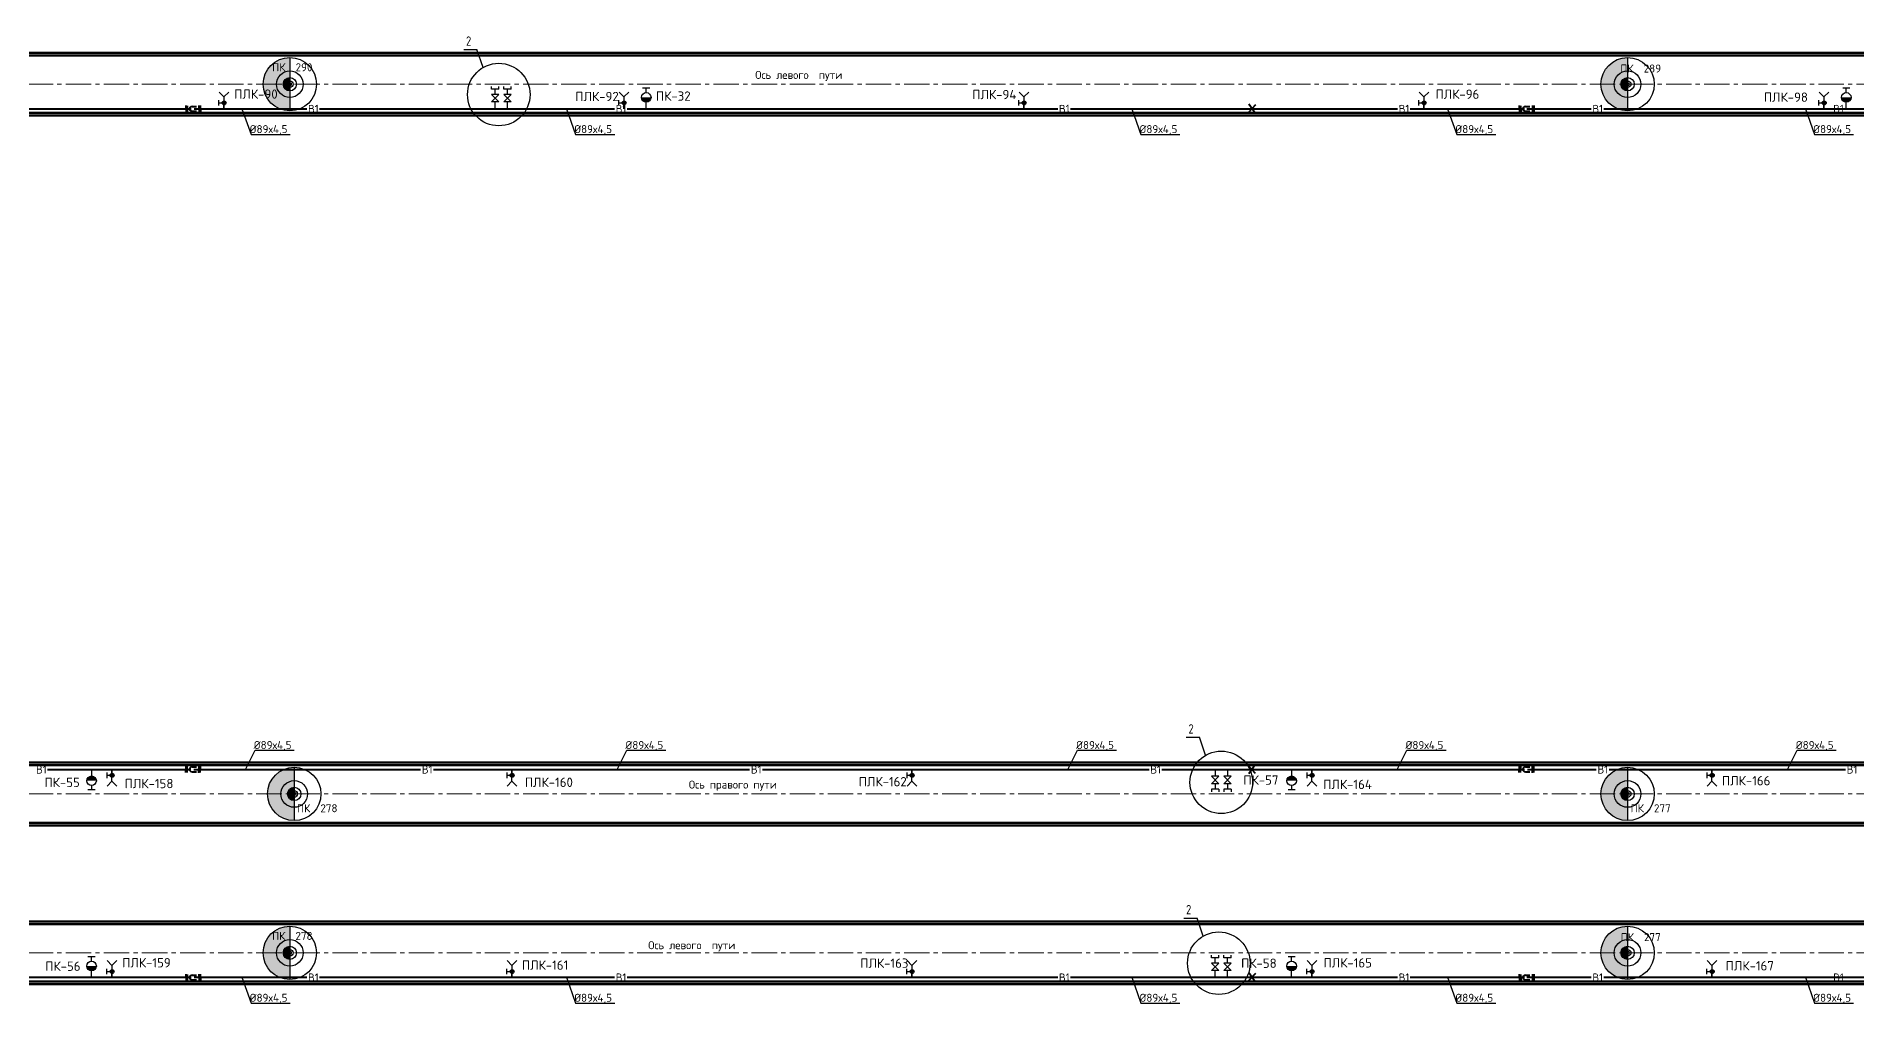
# Paper-space layout 'л2-л8' of a CAD drawing. Header units: millimetres. Extents: x 10032 to 18918, y -3051 to 627.
# Drawn here: x 10445 to 11128, y -182 to 181 of the extents above; entities that cross this region are included whole.
import ezdxf

# ---------------------------------------------------------------- set-up
doc = ezdxf.new("R2010")
doc.units = ezdxf.units.MM
doc.header["$LTSCALE"] = 0.5
doc.linetypes.add('CENTER2', pattern=[28.575, 19.05, -3.175, 3.175, -3.175])
for name, color, linetype in [('1_NADPIS', 7, 'Continuous'), ('3_Текст', 7, 'Continuous'), ('ВК_надписи', 7, 'Continuous'), ('ВК_сети', 4, 'Continuous'), ('ГТ_ПК', 2, 'Continuous'), ('ГТ_ПК @ 0.25', 2, 'Continuous'), ('ГТ_ПК @ 0.5', 2, 'Continuous'), ('ГТ_ПК @ 1', 2, 'Continuous'), ('ГТ_ПК @ 2', 2, 'Continuous'), ('ГТ_ПК @ 4', 2, 'Continuous')]:
    doc.layers.add(name, color=color, linetype=linetype)
for name, color, linetype, lineweight in [('1_PK500', 5, 'Continuous', 35), ('А_Конструкции', 4, 'Continuous', 50), ('АР_Оси', 242, 'CENTER2', 18)]:
    doc.layers.add(name, color=color, linetype=linetype, lineweight=lineweight)
doc.styles.add('RS-3-08', font='romans.shx', dxfattribs={"width": 0.8, "height": 3})
doc.styles.add('Стандарт ММП', font='isocpeur.ttf')

# ---------------------------------------------------------------- blocks, each defined once
blk = doc.blocks.new('ПК')
at = {"layer": 'ГТ_ПК'}
blk.add_hatch(color=0, dxfattribs=at).paths.add_polyline_path([(0, -2.5, 0.414214), (2.5, 0, 0.414214), (0, 2.5)])
at = {"layer": 'ГТ_ПК', "color": 0}
blk.add_line((0, -2.5), (0, 2.5), dxfattribs=at)
blk.add_circle((0, 0), 2.5, dxfattribs=at)
blk = doc.blocks.new('*U653')
at = {"layer": 'ГТ_ПК @ 0.25', "extrusion": (9.32183e-09, 7.72587e-22, 1), "xscale": 0.2500000000000061, "yscale": 0.2500000000000053, "zscale": 0.2500000000000053, "rotation": 180}
blk.add_blockref('ПК', (10540.1, 162.66, 0), dxfattribs=at)
at = {"layer": 'ГТ_ПК @ 0.5', "extrusion": (9.32183e-09, 7.72587e-22, 1), "xscale": 0.5000000000000188, "yscale": 0.5000000000000173, "zscale": 0.5000000000000173, "rotation": 180}
blk.add_blockref('ПК', (10540.1, 162.66, 0), dxfattribs=at)
at = {"layer": 'ГТ_ПК @ 1', "extrusion": (9.32183e-09, 7.72587e-22, 1), "rotation": 179.9999999999641}
blk.add_blockref('ПК', (10540.1, 162.66, 0), dxfattribs=at)
at = {"layer": 'ГТ_ПК @ 2', "extrusion": (9.32183e-09, 7.72587e-22, 1), "xscale": 2.000000000000075, "yscale": 2.000000000000069, "zscale": 2.000000000000069, "rotation": 180}
blk.add_blockref('ПК', (10540.1, 162.66, 0), dxfattribs=at)
at = {"layer": 'ГТ_ПК @ 4', "extrusion": (9.32183e-09, 7.72587e-22, 1), "xscale": 4.000000000000097, "yscale": 4.000000000000085, "zscale": 4.000000000000085, "rotation": 180}
blk.add_blockref('ПК', (10540.1, 162.66, 0), dxfattribs=at)
blk = doc.blocks.new('*U654')
at = {"layer": 'ГТ_ПК @ 0.25', "extrusion": (9.32183e-09, 7.72587e-22, 1), "xscale": 0.2500000000000061, "yscale": 0.2500000000000053, "zscale": 0.2500000000000053, "rotation": 180}
blk.add_blockref('ПК', (11041.76, 162.66, 0), dxfattribs=at)
at = {"layer": 'ГТ_ПК @ 0.5', "extrusion": (9.32183e-09, 7.72587e-22, 1), "xscale": 0.5000000000000188, "yscale": 0.5000000000000173, "zscale": 0.5000000000000173, "rotation": 180}
blk.add_blockref('ПК', (11041.76, 162.66, 0), dxfattribs=at)
at = {"layer": 'ГТ_ПК @ 1', "extrusion": (9.32183e-09, 7.72587e-22, 1), "rotation": 179.9999999999641}
blk.add_blockref('ПК', (11041.76, 162.66, 0), dxfattribs=at)
at = {"layer": 'ГТ_ПК @ 2', "extrusion": (9.32183e-09, 7.72587e-22, 1), "xscale": 2.000000000000075, "yscale": 2.000000000000069, "zscale": 2.000000000000069, "rotation": 180}
blk.add_blockref('ПК', (11041.76, 162.66, 0), dxfattribs=at)
at = {"layer": 'ГТ_ПК @ 4', "extrusion": (9.32183e-09, 7.72587e-22, 1), "xscale": 4.000000000000097, "yscale": 4.000000000000085, "zscale": 4.000000000000085, "rotation": 180}
blk.add_blockref('ПК', (11041.76, 162.66, 0), dxfattribs=at)
blk = doc.blocks.new('*U676')
at = {"layer": 'ГТ_ПК @ 0.25', "extrusion": (9.32183e-09, 7.72587e-22, 1), "xscale": 0.2500000000000061, "yscale": 0.2500000000000053, "zscale": 0.2500000000000053, "rotation": 180}
blk.add_blockref('ПК', (10541.76, -103.61, 0), dxfattribs=at)
at = {"layer": 'ГТ_ПК @ 0.5', "extrusion": (9.32183e-09, 7.72587e-22, 1), "xscale": 0.5000000000000188, "yscale": 0.5000000000000173, "zscale": 0.5000000000000173, "rotation": 180}
blk.add_blockref('ПК', (10541.76, -103.61, 0), dxfattribs=at)
at = {"layer": 'ГТ_ПК @ 1', "extrusion": (9.32183e-09, 7.72587e-22, 1), "rotation": 179.9999999999641}
blk.add_blockref('ПК', (10541.76, -103.61, 0), dxfattribs=at)
at = {"layer": 'ГТ_ПК @ 2', "extrusion": (9.32183e-09, 7.72587e-22, 1), "xscale": 2.000000000000075, "yscale": 2.000000000000069, "zscale": 2.000000000000069, "rotation": 180}
blk.add_blockref('ПК', (10541.76, -103.61, 0), dxfattribs=at)
at = {"layer": 'ГТ_ПК @ 4', "extrusion": (9.32183e-09, 7.72587e-22, 1), "xscale": 4.000000000000097, "yscale": 4.000000000000085, "zscale": 4.000000000000085, "rotation": 180}
blk.add_blockref('ПК', (10541.76, -103.61, 0), dxfattribs=at)
blk = doc.blocks.new('*U677')
at = {"layer": 'ГТ_ПК @ 0.25', "extrusion": (9.32183e-09, 7.72587e-22, 1), "xscale": 0.2500000000000061, "yscale": 0.2500000000000053, "zscale": 0.2500000000000053, "rotation": 180}
blk.add_blockref('ПК', (11041.76, -103.61, 0), dxfattribs=at)
at = {"layer": 'ГТ_ПК @ 0.5', "extrusion": (9.32183e-09, 7.72587e-22, 1), "xscale": 0.5000000000000188, "yscale": 0.5000000000000173, "zscale": 0.5000000000000173, "rotation": 180}
blk.add_blockref('ПК', (11041.76, -103.61, 0), dxfattribs=at)
at = {"layer": 'ГТ_ПК @ 1', "extrusion": (9.32183e-09, 7.72587e-22, 1), "rotation": 179.9999999999641}
blk.add_blockref('ПК', (11041.76, -103.61, 0), dxfattribs=at)
at = {"layer": 'ГТ_ПК @ 2', "extrusion": (9.32183e-09, 7.72587e-22, 1), "xscale": 2.000000000000075, "yscale": 2.000000000000069, "zscale": 2.000000000000069, "rotation": 180}
blk.add_blockref('ПК', (11041.76, -103.61, 0), dxfattribs=at)
at = {"layer": 'ГТ_ПК @ 4', "extrusion": (9.32183e-09, 7.72587e-22, 1), "xscale": 4.000000000000097, "yscale": 4.000000000000085, "zscale": 4.000000000000085, "rotation": 180}
blk.add_blockref('ПК', (11041.76, -103.61, 0), dxfattribs=at)
blk = doc.blocks.new('*U679')
at = {"layer": 'ГТ_ПК @ 0.25', "extrusion": (9.32183e-09, 7.72587e-22, 1), "xscale": 0.2500000000000061, "yscale": 0.2500000000000053, "zscale": 0.2500000000000053, "rotation": 180}
blk.add_blockref('ПК', (10540.1, -163.21, 0), dxfattribs=at)
at = {"layer": 'ГТ_ПК @ 0.5', "extrusion": (9.32183e-09, 7.72587e-22, 1), "xscale": 0.5000000000000188, "yscale": 0.5000000000000173, "zscale": 0.5000000000000173, "rotation": 180}
blk.add_blockref('ПК', (10540.1, -163.21, 0), dxfattribs=at)
at = {"layer": 'ГТ_ПК @ 1', "extrusion": (9.32183e-09, 7.72587e-22, 1), "rotation": 179.9999999999641}
blk.add_blockref('ПК', (10540.1, -163.21, 0), dxfattribs=at)
at = {"layer": 'ГТ_ПК @ 2', "extrusion": (9.32183e-09, 7.72587e-22, 1), "xscale": 2.000000000000075, "yscale": 2.000000000000069, "zscale": 2.000000000000069, "rotation": 180}
blk.add_blockref('ПК', (10540.1, -163.21, 0), dxfattribs=at)
at = {"layer": 'ГТ_ПК @ 4', "extrusion": (9.32183e-09, 7.72587e-22, 1), "xscale": 4.000000000000097, "yscale": 4.000000000000085, "zscale": 4.000000000000085, "rotation": 180}
blk.add_blockref('ПК', (10540.1, -163.21, 0), dxfattribs=at)
blk = doc.blocks.new('*U680')
at = {"layer": 'ГТ_ПК @ 0.25', "extrusion": (9.32183e-09, 7.72587e-22, 1), "xscale": 0.2500000000000061, "yscale": 0.2500000000000053, "zscale": 0.2500000000000053, "rotation": 180}
blk.add_blockref('ПК', (11041.76, -163.21, 0), dxfattribs=at)
at = {"layer": 'ГТ_ПК @ 0.5', "extrusion": (9.32183e-09, 7.72587e-22, 1), "xscale": 0.5000000000000188, "yscale": 0.5000000000000173, "zscale": 0.5000000000000173, "rotation": 180}
blk.add_blockref('ПК', (11041.76, -163.21, 0), dxfattribs=at)
at = {"layer": 'ГТ_ПК @ 1', "extrusion": (9.32183e-09, 7.72587e-22, 1), "rotation": 179.9999999999641}
blk.add_blockref('ПК', (11041.76, -163.21, 0), dxfattribs=at)
at = {"layer": 'ГТ_ПК @ 2', "extrusion": (9.32183e-09, 7.72587e-22, 1), "xscale": 2.000000000000075, "yscale": 2.000000000000069, "zscale": 2.000000000000069, "rotation": 180}
blk.add_blockref('ПК', (11041.76, -163.21, 0), dxfattribs=at)
at = {"layer": 'ГТ_ПК @ 4', "extrusion": (9.32183e-09, 7.72587e-22, 1), "xscale": 4.000000000000097, "yscale": 4.000000000000085, "zscale": 4.000000000000085, "rotation": 180}
blk.add_blockref('ПК', (11041.76, -163.21, 0), dxfattribs=at)

psp = doc.layouts.new('л2-л8')

# ---------------------------------------------------------------- hatches: boundary and pattern name
at = {"layer": 'ВК_сети', "ltscale": 0.5}
h = psp.add_hatch(color=1, dxfattribs=at)
h.paths.add_polyline_path([(10671.9584, 157.707), (10675.5584, 157.707, -0.09159777), (10675.4396, 157.0638), (10672.0773, 157.0638, -0.09159777)])
h.paths.add_polyline_path([(10672.0773, 157.0638), (10675.4396, 157.0638, -0.68812614)])
h = psp.add_hatch(color=1, dxfattribs=at)
h.paths.add_polyline_path([(10671.9584, 157.707), (10675.5584, 157.707, -0.09159777), (10675.4396, 157.0638), (10672.0773, 157.0638, -0.09159777)])
h.paths.add_polyline_path([(10672.0773, 157.0638), (10675.4396, 157.0638, -0.68812614)])
h = psp.add_hatch(color=1, dxfattribs=at)
h.paths.add_polyline_path([(11121.9584, 157.707), (11125.5584, 157.707, -0.09159777), (11125.4396, 157.0638), (11122.0773, 157.0638, -0.09159777)])
h.paths.add_polyline_path([(11122.0773, 157.0638), (11125.4396, 157.0638, -0.68812614)])
h = psp.add_hatch(color=1, dxfattribs=at)
h.paths.add_polyline_path([(11121.9584, 157.707), (11125.5584, 157.707, -0.09159777), (11125.4396, 157.0638), (11122.0773, 157.0638, -0.09159777)])
h.paths.add_polyline_path([(11122.0773, 157.0638), (11125.4396, 157.0638, -0.68812614)])
h = psp.add_hatch(color=5, dxfattribs=at)
h.paths.add_polyline_path([(10516.2201, 155.648, -0.41421356), (10515.4701, 154.898), (10515.4701, 155.648)])
h.paths.add_polyline_path([(10516.2201, 155.648), (10515.4701, 155.648), (10515.4701, 156.398, -0.41421356)])
h.paths.add_polyline_path([(10515.4701, 155.648), (10515.4701, 154.898, -0.58408052), (10514.8282, 156.036)])
h.paths.add_polyline_path([(10515.4701, 156.398), (10515.4701, 155.648), (10514.8282, 156.036, -0.26256208)])
h = psp.add_hatch(color=5, dxfattribs=at)
h.paths.add_polyline_path([(10666.2201, 155.648, -0.41421356), (10665.4701, 154.898), (10665.4701, 155.648)])
h.paths.add_polyline_path([(10666.2201, 155.648), (10665.4701, 155.648), (10665.4701, 156.398, -0.41421356)])
h.paths.add_polyline_path([(10665.4701, 155.648), (10665.4701, 154.898, -0.58408052), (10664.8282, 156.036)])
h.paths.add_polyline_path([(10665.4701, 156.398), (10665.4701, 155.648), (10664.8282, 156.036, -0.26256208)])
h = psp.add_hatch(color=5, dxfattribs=at)
h.paths.add_polyline_path([(10816.2201, 155.648, -0.41421356), (10815.4701, 154.898), (10815.4701, 155.648)])
h.paths.add_polyline_path([(10816.2201, 155.648), (10815.4701, 155.648), (10815.4701, 156.398, -0.41421356)])
h.paths.add_polyline_path([(10815.4701, 155.648), (10815.4701, 154.898, -0.58408052), (10814.8282, 156.036)])
h.paths.add_polyline_path([(10815.4701, 156.398), (10815.4701, 155.648), (10814.8282, 156.036, -0.26256208)])
h = psp.add_hatch(color=5, dxfattribs=at)
h.paths.add_polyline_path([(10966.2201, 155.648, -0.41421356), (10965.4701, 154.898), (10965.4701, 155.648)])
h.paths.add_polyline_path([(10966.2201, 155.648), (10965.4701, 155.648), (10965.4701, 156.398, -0.41421356)])
h.paths.add_polyline_path([(10965.4701, 155.648), (10965.4701, 154.898, -0.58408052), (10964.8282, 156.036)])
h.paths.add_polyline_path([(10965.4701, 156.398), (10965.4701, 155.648), (10964.8282, 156.036, -0.26256208)])
h = psp.add_hatch(color=5, dxfattribs=at)
h.paths.add_polyline_path([(11116.2201, 155.648, -0.41421356), (11115.4701, 154.898), (11115.4701, 155.648)])
h.paths.add_polyline_path([(11116.2201, 155.648), (11115.4701, 155.648), (11115.4701, 156.398, -0.41421356)])
h.paths.add_polyline_path([(11115.4701, 155.648), (11115.4701, 154.898, -0.58408052), (11114.8282, 156.036)])
h.paths.add_polyline_path([(11115.4701, 156.398), (11115.4701, 155.648), (11114.8282, 156.036, -0.26256208)])
h = psp.add_hatch(color=1, dxfattribs=at)
h.paths.add_polyline_path([(10463.9584, -98.6603), (10467.5584, -98.6603, 0.09159777), (10467.4396, -98.0172), (10464.0773, -98.0172, 0.09159777)])
h.paths.add_polyline_path([(10464.0773, -98.0172), (10467.4396, -98.0172, 0.68812614)])
h = psp.add_hatch(color=1, dxfattribs=at)
h.paths.add_polyline_path([(10463.9584, -98.6603), (10467.5584, -98.6603, 0.09159777), (10467.4396, -98.0172), (10464.0773, -98.0172, 0.09159777)])
h.paths.add_polyline_path([(10464.0773, -98.0172), (10467.4396, -98.0172, 0.68812614)])
h = psp.add_hatch(color=5, dxfattribs=at)
h.paths.add_polyline_path([(10474.2201, -96.6014, 0.41421356), (10473.4701, -95.8514), (10473.4701, -96.6014)])
h.paths.add_polyline_path([(10474.2201, -96.6014), (10473.4701, -96.6014), (10473.4701, -97.3514, 0.41421356)])
h.paths.add_polyline_path([(10473.4701, -96.6014), (10473.4701, -95.8514, 0.58408052), (10472.8282, -96.9894)])
h.paths.add_polyline_path([(10473.4701, -97.3514), (10473.4701, -96.6014), (10472.8282, -96.9894, 0.26256208)])
h = psp.add_hatch(color=5, dxfattribs=at)
h.paths.add_polyline_path([(10624.2201, -96.6014, 0.41421356), (10623.4701, -95.8514), (10623.4701, -96.6014)])
h.paths.add_polyline_path([(10624.2201, -96.6014), (10623.4701, -96.6014), (10623.4701, -97.3514, 0.41421356)])
h.paths.add_polyline_path([(10623.4701, -96.6014), (10623.4701, -95.8514, 0.58408052), (10622.8282, -96.9894)])
h.paths.add_polyline_path([(10623.4701, -97.3514), (10623.4701, -96.6014), (10622.8282, -96.9894, 0.26256208)])
h = psp.add_hatch(color=5, dxfattribs=at)
h.paths.add_polyline_path([(10774.2201, -96.6014, 0.41421356), (10773.4701, -95.8514), (10773.4701, -96.6014)])
h.paths.add_polyline_path([(10774.2201, -96.6014), (10773.4701, -96.6014), (10773.4701, -97.3514, 0.41421356)])
h.paths.add_polyline_path([(10773.4701, -96.6014), (10773.4701, -95.8514, 0.58408052), (10772.8282, -96.9894)])
h.paths.add_polyline_path([(10773.4701, -97.3514), (10773.4701, -96.6014), (10772.8282, -96.9894, 0.26256208)])
h = psp.add_hatch(color=1, dxfattribs=at)
h.paths.add_polyline_path([(10913.9584, -98.6603), (10917.5584, -98.6603, 0.09159777), (10917.4396, -98.0172), (10914.0773, -98.0172, 0.09159777)])
h.paths.add_polyline_path([(10914.0773, -98.0172), (10917.4396, -98.0172, 0.68812614)])
h = psp.add_hatch(color=1, dxfattribs=at)
h.paths.add_polyline_path([(10913.9584, -98.6603), (10917.5584, -98.6603, 0.09159777), (10917.4396, -98.0172), (10914.0773, -98.0172, 0.09159777)])
h.paths.add_polyline_path([(10914.0773, -98.0172), (10917.4396, -98.0172, 0.68812614)])
h = psp.add_hatch(color=5, dxfattribs=at)
h.paths.add_polyline_path([(10924.2201, -96.6014, 0.41421356), (10923.4701, -95.8514), (10923.4701, -96.6014)])
h.paths.add_polyline_path([(10924.2201, -96.6014), (10923.4701, -96.6014), (10923.4701, -97.3514, 0.41421356)])
h.paths.add_polyline_path([(10923.4701, -96.6014), (10923.4701, -95.8514, 0.58408052), (10922.8282, -96.9894)])
h.paths.add_polyline_path([(10923.4701, -97.3514), (10923.4701, -96.6014), (10922.8282, -96.9894, 0.26256208)])
h = psp.add_hatch(color=5, dxfattribs=at)
h.paths.add_polyline_path([(11074.2201, -96.6014, 0.41421356), (11073.4701, -95.8514), (11073.4701, -96.6014)])
h.paths.add_polyline_path([(11074.2201, -96.6014), (11073.4701, -96.6014), (11073.4701, -97.3514, 0.41421356)])
h.paths.add_polyline_path([(11073.4701, -96.6014), (11073.4701, -95.8514, 0.58408052), (11072.8282, -96.9894)])
h.paths.add_polyline_path([(11073.4701, -97.3514), (11073.4701, -96.6014), (11072.8282, -96.9894, 0.26256208)])
h = psp.add_hatch(color=1, dxfattribs=at)
h.paths.add_polyline_path([(10463.9584, -168.1657), (10467.5584, -168.1657, -0.09159777), (10467.4396, -168.8088), (10464.0773, -168.8088, -0.09159777)])
h.paths.add_polyline_path([(10464.0773, -168.8088), (10467.4396, -168.8088, -0.68812614)])
h = psp.add_hatch(color=1, dxfattribs=at)
h.paths.add_polyline_path([(10463.9584, -168.1657), (10467.5584, -168.1657, -0.09159777), (10467.4396, -168.8088), (10464.0773, -168.8088, -0.09159777)])
h.paths.add_polyline_path([(10464.0773, -168.8088), (10467.4396, -168.8088, -0.68812614)])
h = psp.add_hatch(color=5, dxfattribs=at)
h.paths.add_polyline_path([(10474.2201, -170.2246, -0.41421356), (10473.4701, -170.9746), (10473.4701, -170.2246)])
h.paths.add_polyline_path([(10474.2201, -170.2246), (10473.4701, -170.2246), (10473.4701, -169.4746, -0.41421356)])
h.paths.add_polyline_path([(10473.4701, -170.2246), (10473.4701, -170.9746, -0.58408052), (10472.8282, -169.8366)])
h.paths.add_polyline_path([(10473.4701, -169.4746), (10473.4701, -170.2246), (10472.8282, -169.8366, -0.26256208)])
h = psp.add_hatch(color=5, dxfattribs=at)
h.paths.add_polyline_path([(10624.2201, -170.2246, -0.41421356), (10623.4701, -170.9746), (10623.4701, -170.2246)])
h.paths.add_polyline_path([(10624.2201, -170.2246), (10623.4701, -170.2246), (10623.4701, -169.4746, -0.41421356)])
h.paths.add_polyline_path([(10623.4701, -170.2246), (10623.4701, -170.9746, -0.58408052), (10622.8282, -169.8366)])
h.paths.add_polyline_path([(10623.4701, -169.4746), (10623.4701, -170.2246), (10622.8282, -169.8366, -0.26256208)])
h = psp.add_hatch(color=5, dxfattribs=at)
h.paths.add_polyline_path([(10774.2201, -170.2246, -0.41421356), (10773.4701, -170.9746), (10773.4701, -170.2246)])
h.paths.add_polyline_path([(10774.2201, -170.2246), (10773.4701, -170.2246), (10773.4701, -169.4746, -0.41421356)])
h.paths.add_polyline_path([(10773.4701, -170.2246), (10773.4701, -170.9746, -0.58408052), (10772.8282, -169.8366)])
h.paths.add_polyline_path([(10773.4701, -169.4746), (10773.4701, -170.2246), (10772.8282, -169.8366, -0.26256208)])
h = psp.add_hatch(color=1, dxfattribs=at)
h.paths.add_polyline_path([(10913.9584, -168.1657), (10917.5584, -168.1657, -0.09159777), (10917.4396, -168.8088), (10914.0773, -168.8088, -0.09159777)])
h.paths.add_polyline_path([(10914.0773, -168.8088), (10917.4396, -168.8088, -0.68812614)])
h = psp.add_hatch(color=1, dxfattribs=at)
h.paths.add_polyline_path([(10913.9584, -168.1657), (10917.5584, -168.1657, -0.09159777), (10917.4396, -168.8088), (10914.0773, -168.8088, -0.09159777)])
h.paths.add_polyline_path([(10914.0773, -168.8088), (10917.4396, -168.8088, -0.68812614)])
h = psp.add_hatch(color=5, dxfattribs=at)
h.paths.add_polyline_path([(10924.2201, -170.2246, -0.41421356), (10923.4701, -170.9746), (10923.4701, -170.2246)])
h.paths.add_polyline_path([(10924.2201, -170.2246), (10923.4701, -170.2246), (10923.4701, -169.4746, -0.41421356)])
h.paths.add_polyline_path([(10923.4701, -170.2246), (10923.4701, -170.9746, -0.58408052), (10922.8282, -169.8366)])
h.paths.add_polyline_path([(10923.4701, -169.4746), (10923.4701, -170.2246), (10922.8282, -169.8366, -0.26256208)])
h = psp.add_hatch(color=5, dxfattribs=at)
h.paths.add_polyline_path([(11074.2201, -170.2246, -0.41421356), (11073.4701, -170.9746), (11073.4701, -170.2246)])
h.paths.add_polyline_path([(11074.2201, -170.2246), (11073.4701, -170.2246), (11073.4701, -169.4746, -0.41421356)])
h.paths.add_polyline_path([(11073.4701, -170.2246), (11073.4701, -170.9746, -0.58408052), (11072.8282, -169.8366)])
h.paths.add_polyline_path([(11073.4701, -169.4746), (11073.4701, -170.2246), (11072.8282, -169.8366, -0.26256208)])

# ---------------------------------------------------------------- linework, layer by layer
at = {"layer": 'А_Конструкции'}
for p, q in [((10041.7584, 174.4596), (11370.8341, 174.4597)), ((10041.7584, 173.4596), (11370.8341, 173.4597)), ((10041.7584, 151.8596), (11370.8341, 151.8597)), ((10041.7584, 150.8596), (11370.8341, 150.8597)), ((10041.7584, -91.813), (11370.8341, -91.813)), ((10041.7584, -92.813), (11370.8341, -92.813)), ((10041.7584, -114.413), (11370.8341, -114.413)), ((10041.7584, -115.413), (11370.8341, -115.413)), ((10041.7584, -151.413), (11370.8341, -151.413)), ((10041.7584, -152.413), (11370.8341, -152.413)), ((10041.7584, -174.013), (11370.8341, -174.013)), ((10041.7584, -175.013), (11370.8341, -175.013))]:
    psp.add_line(p, q, dxfattribs=at)
at = {"layer": 'АР_Оси', "color": 7}
for p, q in [((10041.7584, 162.6596), (11369.2776, 162.6596)), ((10041.7584, -103.613), (11369.2776, -103.613)), ((10041.7584, -163.213), (11369.2776, -163.213))]:
    psp.add_line(p, q, dxfattribs=at)
at = {"layer": 'ВК_надписи', "color": 2, "ltscale": 0.5}
for p, q in [((10605.3504, 175.7058, 0), (10610.2904, 175.7058, 0)), ((10612.5804, 168.9113, 0), (10610.2904, 175.7058, 0)), ((10876.2667, -82.3258, -5.1623), (10881.2067, -82.3258, -5.1623)), ((10883.4967, -89.1203, -5.1623), (10881.2067, -82.3258, -5.1623)), ((10875.3504, -150.1668, 0), (10880.2904, -150.1668, 0)), ((10882.5804, -156.9613, 0), (10880.2904, -150.1668, 0))]:
    psp.add_line(p, q, dxfattribs=at)
at = {"layer": 'ВК_надписи'}
for p, q in [((10522.1258, 153.4681, 0), (10525.5781, 143.837, 0)), ((10643.8269, 153.4681, 0), (10647.2791, 143.837, 0)), ((10855.8139, 153.4681, 0), (10859.2662, 143.837, 0)), ((10974.2507, 153.4681, 0), (10977.703, 143.837, 0)), ((11108.4346, 153.4681, 0), (11111.8869, 143.837, 0)), ((10525.5781, 143.837, 0), (10540.2176, 143.837, 0)), ((10647.2791, 143.837, 0), (10661.9186, 143.837, 0)), ((10859.2662, 143.837, 0), (10873.9056, 143.837, 0)), ((10977.703, 143.837, 0), (10992.3424, 143.837, 0)), ((11111.8869, 143.837, 0), (11126.5263, 143.837, 0)), ((10523.4503, -94.4214, 0), (10527.11, -87.2237, 0)), ((10527.11, -87.2237, 0), (10541.7495, -87.2237, 0)), ((10662.8344, -94.4214, 0), (10666.4941, -87.2237, 0)), ((10666.4941, -87.2237, 0), (10681.1336, -87.2237, 0)), ((10831.8328, -94.4214, 0), (10835.4925, -87.2237, 0)), ((10835.4925, -87.2237, 0), (10850.132, -87.2237, 0)), ((10955.3636, -94.4214, 0), (10959.0233, -87.2237, 0)), ((10959.0233, -87.2237, 0), (10973.6628, -87.2237, 0)), ((11101.6999, -94.4214, 0), (11105.3596, -87.2237, 0)), ((11105.3596, -87.2237, 0), (11119.9991, -87.2237, 0)), ((10522.1258, -172.4046, 0), (10525.5781, -182.0357, 0)), ((10643.8269, -172.4046, 0), (10647.2791, -182.0357, 0)), ((10855.8139, -172.4046, 0), (10859.2662, -182.0357, 0)), ((10974.2507, -172.4046, 0), (10977.703, -182.0357, 0)), ((11108.4346, -172.4046, 0), (11111.8869, -182.0357, 0)), ((10525.5781, -182.0357, 0), (10540.2176, -182.0357, 0)), ((10647.2791, -182.0357, 0), (10661.9186, -182.0357, 0)), ((10859.2662, -182.0357, 0), (10873.9056, -182.0357, 0)), ((10977.703, -182.0357, 0), (10992.3424, -182.0357, 0)), ((11111.8869, -182.0357, 0), (11126.5263, -182.0357, 0))]:
    psp.add_line(p, q, dxfattribs=at)
at = {"layer": 'ВК_сети', "color": 5, "ltscale": 0.5}
for p, q in [((10515.4084, 157.9068, 0), (10513.5842, 159.731, 0)), ((10515.4084, 157.9068, 0), (10517.2326, 159.731, 0)), ((10515.4084, 157.9068, 0), (10515.4084, 153.4681, 0)), ((10665.4084, 157.9068, 0), (10663.5842, 159.731, 0)), ((10665.4084, 157.9068, 0), (10667.2326, 159.731, 0)), ((10665.4084, 157.9068, 0), (10665.4084, 153.4681, 0)), ((10815.4084, 157.9068, 0), (10813.5842, 159.731, 0)), ((10815.4084, 157.9068, 0), (10817.2326, 159.731, 0)), ((10815.4084, 157.9068, 0), (10815.4084, 153.4681, 0)), ((10965.4084, 157.9068, 0), (10963.5842, 159.731, 0)), ((10965.4084, 157.9068, 0), (10967.2326, 159.731, 0)), ((10965.4084, 157.9068, 0), (10965.4084, 153.4681, 0)), ((11115.4084, 157.9068, 0), (11113.5842, 159.731, 0)), ((11115.4084, 157.9068, 0), (11117.2326, 159.731, 0)), ((11115.4084, 157.9068, 0), (11115.4084, 153.4681, 0)), ((10513.4405, 154.6164, 0), (10513.4405, 156.6782, 0)), ((10513.4405, 155.6473, 0), (10515.4701, 155.6473, 0)), ((10663.4405, 154.6164, 0), (10663.4405, 156.6782, 0)), ((10663.4405, 155.6473, 0), (10665.4701, 155.6473, 0)), ((10813.4405, 154.6164, 0), (10813.4405, 156.6782, 0)), ((10813.4405, 155.6473, 0), (10815.4701, 155.6473, 0)), ((10963.4405, 154.6164, 0), (10963.4405, 156.6782, 0)), ((10963.4405, 155.6473, 0), (10965.4701, 155.6473, 0)), ((11113.4405, 154.6164, 0), (11113.4405, 156.6782, 0)), ((11113.4405, 155.6473, 0), (11115.4701, 155.6473, 0)), ((10473.4084, -98.8602, 0), (10473.4084, -94.4214)), ((10623.4084, -98.8602, 0), (10623.4084, -94.4214)), ((10773.4084, -98.8602, 0), (10773.4084, -94.4214)), ((10923.4084, -98.8602, 0), (10923.4084, -94.4214)), ((11073.4084, -98.8602, 0), (11073.4084, -94.4214)), ((10471.4405, -95.5697, 0), (10471.4405, -97.6316)), ((10471.4405, -96.6006, 0), (10473.4701, -96.6006, 0)), ((10473.4084, -98.8602), (10471.5842, -100.6844)), ((10473.4084, -98.8602), (10475.2326, -100.6844)), ((10621.4405, -95.5697, 0), (10621.4405, -97.6316)), ((10621.4405, -96.6006, 0), (10623.4701, -96.6006, 0)), ((10623.4084, -98.8602), (10621.5842, -100.6844)), ((10623.4084, -98.8602), (10625.2326, -100.6844)), ((10771.4405, -95.5697, 0), (10771.4405, -97.6316)), ((10771.4405, -96.6006, 0), (10773.4701, -96.6006, 0)), ((10773.4084, -98.8602), (10771.5842, -100.6844)), ((10773.4084, -98.8602), (10775.2326, -100.6844)), ((10921.4405, -95.5697, 0), (10921.4405, -97.6316)), ((10921.4405, -96.6006, 0), (10923.4701, -96.6006, 0)), ((10923.4084, -98.8602), (10921.5842, -100.6844)), ((10923.4084, -98.8602), (10925.2326, -100.6844)), ((11071.4405, -95.5697, 0), (11071.4405, -97.6316)), ((11071.4405, -96.6006, 0), (11073.4701, -96.6006, 0)), ((11073.4084, -98.8602), (11071.5842, -100.6844)), ((11073.4084, -98.8602), (11075.2326, -100.6844)), ((10471.4405, -171.2563, 0), (10471.4405, -169.1944)), ((10471.4405, -170.2253, 0), (10473.4701, -170.2253, 0)), ((10473.4084, -167.9658), (10471.5842, -166.1416)), ((10473.4084, -167.9658), (10475.2326, -166.1416)), ((10473.4084, -167.9658, 0), (10473.4084, -172.4046)), ((10621.4405, -171.2563, 0), (10621.4405, -169.1944)), ((10621.4405, -170.2253, 0), (10623.4701, -170.2253, 0)), ((10623.4084, -167.9658), (10621.5842, -166.1416)), ((10623.4084, -167.9658), (10625.2326, -166.1416)), ((10623.4084, -167.9658, 0), (10623.4084, -172.4046)), ((10771.4405, -171.2563, 0), (10771.4405, -169.1944)), ((10771.4405, -170.2253, 0), (10773.4701, -170.2253, 0)), ((10773.4084, -167.9658), (10771.5842, -166.1416)), ((10773.4084, -167.9658), (10775.2326, -166.1416)), ((10773.4084, -167.9658, 0), (10773.4084, -172.4046)), ((10921.4405, -171.2563, 0), (10921.4405, -169.1944)), ((10921.4405, -170.2253, 0), (10923.4701, -170.2253, 0)), ((10923.4084, -167.9658), (10921.5842, -166.1416)), ((10923.4084, -167.9658), (10925.2326, -166.1416)), ((10923.4084, -167.9658, 0), (10923.4084, -172.4046)), ((11071.4405, -171.2563, 0), (11071.4405, -169.1944)), ((11071.4405, -170.2253, 0), (11073.4701, -170.2253, 0)), ((11073.4084, -167.9658), (11071.5842, -166.1416)), ((11073.4084, -167.9658), (11075.2326, -166.1416)), ((11073.4084, -167.9658, 0), (11073.4084, -172.4046))]:
    psp.add_line(p, q, dxfattribs=at)
at = {"layer": 'ВК_сети', "color": 2, "lineweight": 30, "ltscale": 0.5}
for p, q in [((10615.6991, 160.8073, 0), (10615.6991, 161.8073, 0)), ((10618.4991, 160.8073, 0), (10615.6991, 160.8073, 0)), ((10615.6991, 158.8073, 0), (10618.4991, 156.0073, 0)), ((10618.4991, 158.8073, 0), (10615.6991, 156.0073, 0)), ((10618.4991, 158.8073, 0), (10615.6991, 158.8073, 0)), ((10617.0991, 158.8073, 0), (10617.0991, 160.8073, 0)), ((10618.4991, 160.8073, 0), (10618.4991, 161.8073, 0)), ((10620.3317, 160.8073, 0), (10620.3317, 161.8073, 0)), ((10623.1317, 160.8073, 0), (10620.3317, 160.8073, 0)), ((10620.3317, 158.8073, 0), (10623.1317, 156.0073, 0)), ((10623.1317, 158.8073, 0), (10620.3317, 156.0073, 0)), ((10623.1317, 158.8073, 0), (10620.3317, 158.8073, 0)), ((10621.7317, 158.8073, 0), (10621.7317, 160.8073, 0)), ((10623.1317, 160.8073, 0), (10623.1317, 161.8073, 0)), ((10618.4991, 156.0073, 2.5811), (10615.6991, 156.0073, 2.5811)), ((10617.1259, 153.4681), (10617.1259, 156.0073, 2.5811)), ((10623.1316, 156.0073, 2.5811), (10620.3316, 156.0073, 2.5811)), ((10621.7584, 153.4681), (10621.7584, 156.0073, 2.5811)), ((10887.0991, -94.5398, -2.5811), (10887.0991, -96.9981, -2.5811)), ((10891.7317, -94.5398, -2.5811), (10891.7317, -96.9981, -2.5811)), ((10885.6991, -99.7981, -2.5811), (10888.4991, -96.9981, -2.5811)), ((10888.4991, -99.7981, -2.5811), (10885.6991, -96.9981, -2.5811)), ((10888.4991, -96.9981, -2.5811), (10885.6991, -96.9981, -2.5811)), ((10888.4991, -99.7981, -2.5811), (10885.6991, -99.7981, -2.5811)), ((10888.4991, -101.7981, -2.5811), (10885.6991, -101.7981, -2.5811)), ((10885.6991, -101.7981, -2.5811), (10885.6991, -102.7981, -2.5811)), ((10887.0991, -99.7981, -2.5811), (10887.0991, -101.7981, -2.5811)), ((10888.4991, -101.7981, -2.5811), (10888.4991, -102.7981, -2.5811)), ((10890.3317, -99.7981, -2.5811), (10893.1317, -96.9981, -2.5811)), ((10893.1317, -99.7981, -2.5811), (10890.3317, -96.9981, -2.5811)), ((10893.1317, -96.9981, -2.5811), (10890.3317, -96.9981, -2.5811)), ((10893.1317, -99.7981, -2.5811), (10890.3317, -99.7981, -2.5811)), ((10893.1317, -101.7981, -2.5811), (10890.3317, -101.7981, -2.5811)), ((10890.3317, -101.7981, -2.5811), (10890.3317, -102.7981, -2.5811)), ((10891.7317, -99.7981, -2.5811), (10891.7317, -101.7981, -2.5811)), ((10893.1317, -101.7981, -2.5811), (10893.1317, -102.7981, -2.5811)), ((10885.6991, -165.0654, 0), (10885.6991, -164.0654, 0)), ((10888.4991, -165.0654, 0), (10885.6991, -165.0654, 0)), ((10885.6991, -167.0654, 0), (10888.4991, -169.8654, 0)), ((10888.4991, -167.0654, 0), (10885.6991, -169.8654, 0)), ((10888.4991, -167.0654, 0), (10885.6991, -167.0654, 0)), ((10888.4991, -169.8654, 2.5811), (10885.6991, -169.8654, 2.5811)), ((10887.0991, -167.0654, 0), (10887.0991, -165.0654, 0)), ((10887.1259, -172.4046), (10887.1259, -169.8654, 2.5811)), ((10888.4991, -165.0654, 0), (10888.4991, -164.0654, 0)), ((10893.1316, -169.8654, 2.5811), (10890.3316, -169.8654, 2.5811)), ((10890.3317, -165.0654, 0), (10890.3317, -164.0654, 0)), ((10893.1317, -165.0654, 0), (10890.3317, -165.0654, 0)), ((10890.3317, -167.0654, 0), (10893.1317, -169.8654, 0)), ((10893.1317, -167.0654, 0), (10890.3317, -169.8654, 0)), ((10893.1317, -167.0654, 0), (10890.3317, -167.0654, 0)), ((10891.7317, -167.0654, 0), (10891.7317, -165.0654, 0)), ((10891.7584, -172.4046), (10891.7584, -169.8654, 2.5811)), ((10893.1317, -165.0654, 0), (10893.1317, -164.0654, 0))]:
    psp.add_line(p, q, dxfattribs=at)
at = {"layer": 'ВК_сети', "color": 1, "ltscale": 0.5}
for p, q in [((10675.1003, 161.1599, 0), (10672.4165, 161.1599, 0)), ((10675.1003, 161.1599, 0), (10672.4165, 161.1599, 0)), ((10673.7584, 159.507, 0), (10673.7584, 161.1599, 0)), ((10673.7584, 159.507, 0), (10673.7584, 161.1599, 0)), ((11125.1003, 161.1599, 0), (11122.4165, 161.1599, 0)), ((11125.1003, 161.1599, 0), (11122.4165, 161.1599, 0)), ((11123.7584, 159.507, 0), (11123.7584, 161.1599, 0)), ((11123.7584, 159.507, 0), (11123.7584, 161.1599, 0)), ((10673.7584, 153.4681, 0), (10673.7584, 155.907, 0)), ((10673.7584, 153.4681, 0), (10673.7584, 155.907, 0)), ((11123.7584, 153.4681, 0), (11123.7584, 155.907, 0)), ((11123.7584, 153.4681, 0), (11123.7584, 155.907, 0)), ((10465.7584, -94.4214, 0), (10465.7584, -96.8603, 0)), ((10465.7584, -94.4214, 0), (10465.7584, -96.8603, 0)), ((10915.7584, -94.4214, 0), (10915.7584, -96.8603, 0)), ((10915.7584, -94.4214, 0), (10915.7584, -96.8603, 0)), ((10467.1003, -102.1133, 0), (10464.4165, -102.1133, 0)), ((10467.1003, -102.1133, 0), (10464.4165, -102.1133, 0)), ((10465.7584, -100.4603, 0), (10465.7584, -102.1133, 0)), ((10465.7584, -100.4603, 0), (10465.7584, -102.1133, 0)), ((10917.1003, -102.1133, 0), (10914.4165, -102.1133, 0)), ((10915.7584, -100.4603, 0), (10915.7584, -102.1133, 0)), ((10467.1003, -164.7127, 0), (10464.4165, -164.7127, 0)), ((10467.1003, -164.7127, 0), (10464.4165, -164.7127, 0)), ((10465.7584, -166.3657, 0), (10465.7584, -164.7127, 0)), ((10465.7584, -166.3657, 0), (10465.7584, -164.7127, 0)), ((10465.7584, -172.4046, 0), (10465.7584, -169.9657, 0)), ((10465.7584, -172.4046, 0), (10465.7584, -169.9657, 0)), ((10917.1003, -164.7127, 0), (10914.4165, -164.7127, 0)), ((10917.1003, -164.7127, 0), (10914.4165, -164.7127, 0)), ((10915.7584, -166.3657, 0), (10915.7584, -164.7127, 0)), ((10915.7584, -166.3657, 0), (10915.7584, -164.7127, 0)), ((10915.7584, -172.4046, 0), (10915.7584, -169.9657, 0)), ((10915.7584, -172.4046, 0), (10915.7584, -169.9657, 0))]:
    psp.add_line(p, q, dxfattribs=at)
at = {"layer": 'ВК_сети', "color": 5, "lineweight": 40, "ltscale": 0.5}
for p, q in [((10501.1448, 154.6256, 0), (10501.1752, 152.143, 0)), ((10501.6412, 154.5655, 0), (10501.6716, 152.083, 0)), ((10503.4643, 154.3101, 0), (10505.1352, 154.3306, 0)), ((10503.4863, 152.5152, 0), (10505.1572, 152.5357, 0)), ((10506.0444, 154.6856, 0), (10506.0748, 152.2031, 0)), ((10506.5407, 154.6255, 0), (10506.5712, 152.143, 0)), ((10902.2865, 154.9639, 0), (10899.5304, 151.9723, 0)), ((10902.042, 151.7794, 0), (10899.7748, 155.1567, 0)), ((11001.1448, 154.6256, 0), (11001.1752, 152.143, 0)), ((11001.6412, 154.5655, 0), (11001.6716, 152.083, 0)), ((11003.4643, 154.3101, 0), (11005.1352, 154.3306, 0)), ((11003.4863, 152.5152, 0), (11005.1572, 152.5357, 0)), ((11006.0444, 154.6856, 0), (11006.0748, 152.2031, 0)), ((11006.5407, 154.6255, 0), (11006.5712, 152.143, 0)), ((10501.1448, -95.5789, 0), (10501.1752, -93.0964, 0)), ((10501.6412, -95.5188, 0), (10501.6716, -93.0363, 0)), ((10503.4643, -95.2635, 0), (10505.1352, -95.2839, 0)), ((10503.4863, -93.4686, 0), (10505.1572, -93.4891, 0)), ((10506.0444, -95.6389, 0), (10506.0748, -93.1564, 0)), ((10506.5407, -95.5789, 0), (10506.5712, -93.0964, 0)), ((10902.2865, -95.9172, 0), (10899.5304, -92.9256, 0)), ((10902.042, -92.7328, 0), (10899.7748, -96.11, 0)), ((11001.1448, -95.5789, 0), (11001.1752, -93.0964, 0)), ((11001.6412, -95.5188, 0), (11001.6716, -93.0363, 0)), ((11003.4643, -95.2635, 0), (11005.1352, -95.2839, 0)), ((11003.4863, -93.4686, 0), (11005.1572, -93.4891, 0)), ((11006.0444, -95.6389, 0), (11006.0748, -93.1564, 0)), ((11006.5407, -95.5789, 0), (11006.5712, -93.0964, 0)), ((10501.1448, -171.2471, 0), (10501.1752, -173.7296, 0)), ((10501.6412, -171.3071, 0), (10501.6716, -173.7896, 0)), ((10503.4643, -171.5625, 0), (10505.1352, -171.542, 0)), ((10503.4863, -173.3574, 0), (10505.1572, -173.3369, 0)), ((10506.0444, -171.187, 0), (10506.0748, -173.6695, 0)), ((10506.5407, -171.2471, 0), (10506.5712, -173.7296, 0)), ((10902.2865, -170.9088, 0), (10899.5304, -173.9004, 0)), ((10902.042, -174.0932, 0), (10899.7748, -170.7159, 0)), ((11001.1448, -171.2471, 0), (11001.1752, -173.7296, 0)), ((11001.6412, -171.3071, 0), (11001.6716, -173.7896, 0)), ((11003.4643, -171.5625, 0), (11005.1352, -171.542, 0)), ((11003.4863, -173.3574, 0), (11005.1572, -173.3369, 0)), ((11006.0444, -171.187, 0), (11006.0748, -173.6695, 0)), ((11006.5407, -171.2471, 0), (11006.5712, -173.7296, 0))]:
    psp.add_line(p, q, dxfattribs=at)
at = {"layer": 'ВК_сети', "color": 1, "lineweight": 30, "ltscale": 0.5, "extrusion": (-3.27269e-07, -1.1423e-06, 1)}
for p, q in [((10515.4084, 153.4681, 0), (10515.4084, 156.423, 0)), ((10665.4084, 153.4681, 0), (10665.4084, 156.423, 0)), ((10815.4084, 153.4681, 0), (10815.4084, 156.423, 0)), ((10965.4084, 153.4681, 0), (10965.4084, 156.423, 0)), ((11115.4084, 153.4681, 0), (11115.4084, 156.423, 0)), ((10473.4084, -172.4046), (10473.4084, -169.4497, 0)), ((10623.4084, -172.4046), (10623.4084, -169.4497, 0)), ((10773.4084, -172.4046), (10773.4084, -169.4497, 0)), ((10923.4084, -172.4046), (10923.4084, -169.4497, 0)), ((11073.4084, -172.4046), (11073.4084, -169.4497, 0))]:
    psp.add_line(p, q, dxfattribs=at)
at = {"layer": 'ВК_сети', "color": 1, "lineweight": 30, "ltscale": 0.5}
for p, q in [((10673.7584, 156.4295, -0.0001), (10673.2411, 156.4333, -0.0001)), ((10673.7584, 156.4295, -0.0001), (10673.2411, 156.4333, -0.0001)), ((10673.7555, 156.0275, -0.0001), (10673.7584, 156.4295, -0.0001)), ((10673.7555, 156.0275, -0.0001), (10673.7584, 156.4295, -0.0001)), ((10673.7584, 156.4295, -0.0001), (10674.2758, 156.4257, -0.0001)), ((10673.7584, 156.4295, -0.0001), (10674.2758, 156.4257, -0.0001)), ((11123.7584, 156.4295, -0.0001), (11123.2411, 156.4333, -0.0001)), ((11123.7584, 156.4295, -0.0001), (11123.2411, 156.4333, -0.0001)), ((11123.7555, 156.0275, -0.0001), (11123.7584, 156.4295, -0.0001)), ((11123.7555, 156.0275, -0.0001), (11123.7584, 156.4295, -0.0001)), ((11123.7584, 156.4295, -0.0001), (11124.2758, 156.4257, -0.0001)), ((11123.7584, 156.4295, -0.0001), (11124.2758, 156.4257, -0.0001)), ((10465.7584, -97.3829, -0.0001), (10465.2411, -97.3867, -0.0001)), ((10465.7584, -97.3829, -0.0001), (10465.2411, -97.3867, -0.0001)), ((10465.7555, -96.9809, -0.0001), (10465.7584, -97.3829, -0.0001)), ((10465.7555, -96.9809, -0.0001), (10465.7584, -97.3829, -0.0001)), ((10465.7584, -97.3829, -0.0001), (10466.2758, -97.379, -0.0001)), ((10465.7584, -97.3829, -0.0001), (10466.2758, -97.379, -0.0001)), ((10915.7584, -97.3829, -0.0001), (10915.2411, -97.3867, -0.0001)), ((10915.7584, -97.3829, -0.0001), (10915.2411, -97.3867, -0.0001)), ((10915.7555, -96.9809, -0.0001), (10915.7584, -97.3829, -0.0001)), ((10915.7555, -96.9809, -0.0001), (10915.7584, -97.3829, -0.0001)), ((10915.7584, -97.3829, -0.0001), (10916.2758, -97.379, -0.0001)), ((10915.7584, -97.3829, -0.0001), (10916.2758, -97.379, -0.0001)), ((10465.7584, -169.4431, -0.0001), (10465.2411, -169.4393, -0.0001)), ((10465.7584, -169.4431, -0.0001), (10465.2411, -169.4393, -0.0001)), ((10465.7555, -169.8451, -0.0001), (10465.7584, -169.4431, -0.0001)), ((10465.7555, -169.8451, -0.0001), (10465.7584, -169.4431, -0.0001)), ((10465.7584, -169.4431, -0.0001), (10466.2758, -169.4469, -0.0001)), ((10465.7584, -169.4431, -0.0001), (10466.2758, -169.4469, -0.0001)), ((10915.7584, -169.4431, -0.0001), (10915.2411, -169.4393, -0.0001)), ((10915.7584, -169.4431, -0.0001), (10915.2411, -169.4393, -0.0001)), ((10915.7555, -169.8451, -0.0001), (10915.7584, -169.4431, -0.0001)), ((10915.7555, -169.8451, -0.0001), (10915.7584, -169.4431, -0.0001)), ((10915.7584, -169.4431, -0.0001), (10916.2758, -169.4469, -0.0001)), ((10915.7584, -169.4431, -0.0001), (10916.2758, -169.4469, -0.0001))]:
    psp.add_line(p, q, dxfattribs=at)
at = {"layer": 'ВК_сети', "color": 1, "lineweight": 30, "ltscale": 0.5, "extrusion": (-3.27269e-07, 1.1423e-06, 1)}
for p, q in [((10473.4084, -94.4214), (10473.4084, -97.3763, 0)), ((10623.4084, -94.4214), (10623.4084, -97.3763, 0)), ((10773.4084, -94.4214), (10773.4084, -97.3763, 0)), ((10923.4084, -94.4214), (10923.4084, -97.3763, 0)), ((11073.4084, -94.4214), (11073.4084, -97.3763, 0))]:
    psp.add_line(p, q, dxfattribs=at)
at = {"layer": 'ВК_сети', "color": 2, "lineweight": 40, "ltscale": 0.5, "elevation": 0}
for points in [[(10399.615, 153.4681), (10503.0613, 153.4681)], [(10504.2658, 153.4681), (10546.4851, 153.4681)], [(10551.2853, 153.4681), (10661.8603, 153.4681)], [(10666.6605, 153.4681), (10828.0607, 153.4681)], [(10832.8609, 153.4681), (10955.4534, 153.4681)], [(10960.2536, 153.4681), (11003.0609, 153.4681)], [(11003.9471, 153.4681), (11028.0896, 153.4681)], [(11032.8898, 153.4681), (11145.4159, 153.4681)], [(10449.2865, -94.4214), (10502.9665, -94.4214)], [(10504.061, -94.4214), (10589.1488, -94.4214)], [(10593.949, -94.4214), (10712.5315, -94.4214)], [(10717.3317, -94.4214), (10862.3201, -94.4214)], [(10867.1203, -94.4214), (11003.0596, -94.4214)], [(11004.1903, -94.4214), (11030.012, -94.4214)], [(11034.8123, -94.4214), (11123.4591, -94.4214)], [(10399.615, -172.4046), (10503.0613, -172.4046)], [(10504.2658, -172.4046), (10546.4851, -172.4046)], [(10551.2853, -172.4046), (10661.8603, -172.4046)], [(10666.6605, -172.4046), (10828.0607, -172.4046)], [(10832.8609, -172.4046), (10955.4534, -172.4046)], [(10960.2536, -172.4046), (11003.0609, -172.4046)], [(11003.9471, -172.4046), (11028.0896, -172.4046)], [(11032.8898, -172.4046), (11145.4159, -172.4046)]]:
    psp.add_lwpolyline(points, dxfattribs=at)
at = {"layer": 'ВК_сети', "color": 2, "lineweight": 30}
for centre in [(10618.4695, 158.7744, 0), (10889.3858, -99.2573, -5.1623), (10888.4695, -167.0982, 0)]:
    psp.add_circle(centre, 11.7234, dxfattribs=at)
at = {"layer": 'ВК_сети', "color": 1, "ltscale": 0.5}
for centre in [(10673.7584, 157.707, 0), (10673.7584, 157.707, 0), (11123.7584, 157.707, 0), (11123.7584, 157.707, 0), (10465.7584, -98.6603, 0), (10465.7584, -98.6603, 0), (10915.7584, -98.6603, 0), (10915.7584, -98.6603, 0), (10465.7584, -168.1657, 0), (10465.7584, -168.1657, 0), (10915.7584, -168.1657, 0), (10915.7584, -168.1657, 0)]:
    psp.add_circle(centre, 1.8, dxfattribs=at)
at = {"layer": 'ВК_сети', "color": 5, "ltscale": 0.5}
for centre in [(10515.4701, 155.648, 0), (10665.4701, 155.648, 0), (10815.4701, 155.648, 0), (10965.4701, 155.648, 0), (11115.4701, 155.648, 0), (10473.4701, -96.6014, 0), (10623.4701, -96.6014, 0), (10773.4701, -96.6014, 0), (10923.4701, -96.6014, 0), (11073.4701, -96.6014, 0), (10473.4701, -170.2246, 0), (10623.4701, -170.2246, 0), (10773.4701, -170.2246, 0), (10923.4701, -170.2246, 0), (11073.4701, -170.2246, 0)]:
    psp.add_circle(centre, 0.75, dxfattribs=at)
at = {"layer": 'ВК_сети', "color": 5, "lineweight": 40, "ltscale": 0.5}
for centre, start, end in [((10503.4084, 153.4119, 0), 86.4425808, 274.9618328), ((11003.4084, 153.4119, 0), 86.4425808, 274.9618328), ((10503.4084, -94.3652, 0), 85.0381672, 273.5574192), ((11003.4084, -94.3652, 0), 85.0381672, 273.5574192), ((10503.4084, -172.4608, 0), 86.4425808, 274.9618328), ((11003.4084, -172.4608, 0), 86.4425808, 274.9618328)]:
    psp.add_arc(centre, 0.9, start, end, dxfattribs=at)

# ---------------------------------------------------------------- block references
at = {"layer": 'ГТ_ПК', "color": 6, "linetype": 'Continuous', "lineweight": 120}
for name in ['*U653', '*U654', '*U676', '*U677', '*U679', '*U680']:
    psp.add_blockref(name, (0, 0), dxfattribs=at)

# ---------------------------------------------------------------- texts
at = {"layer": '1_NADPIS', "linetype": 'Continuous', "style": 'Стандарт ММП'}
for s, p in [('ПЛК-90', (10519.216, 157.1892, 0)), ('ПЛК-92', (10647.123, 156.2974, 0)), ('ПЛК-94', (10795.9849, 157.027, 0)), ('ПЛК-96', (10969.6935, 157.1549, 0)), ('ПЛК-98', (11092.8119, 156.0408, 0)), ('ПЛК-158', (10478.1522, -101.4547, 0)), ('ПЛК-160', (10628.2084, -100.9818, 0)), ('ПЛК-162', (10753.4179, -100.7621, 0)), ('ПЛК-164', (10927.5899, -101.772, 0)), ('ПЛК-166', (11077.1223, -100.398, 0)), ('ПЛК-159', (10477.216, -168.6834, 0)), ('ПЛК-161', (10627.1084, -169.5752, 0)), ('ПЛК-163', (10753.9849, -168.8457, 0)), ('ПЛК-165', (10927.6935, -168.7177, 0)), ('ПЛК-167', (11078.5221, -169.8318, 0))]:
    psp.add_text(s, height=3.5, rotation=360, dxfattribs=at).set_placement(p)
at = {"layer": '1_NADPIS', "color": 1, "linetype": 'Continuous', "style": 'Стандарт ММП'}
for s, p in [('ПК-32', (10677.3764, 156.457, 0)), ('ПК-55', (10448.0791, -101.0215, 0)), ('ПК-57', (10897.6702, -100.145)), ('ПК-56', (10448.3704, -169.9819)), ('ПК-58', (10896.8153, -168.8583))]:
    psp.add_text(s, height=3.5, rotation=360, dxfattribs=at).set_placement(p)
at = {"layer": '1_PK500', "style": 'Стандарт ММП'}
for p in [(10546.9505, 151.9051), (10662.3257, 151.9051), (10828.5261, 151.9051), (10955.9188, 151.9051), (11028.555, 151.9051), (11118.8521, 151.9051), (10444.9516, -95.9844), (10589.6142, -95.9844), (10712.9969, -95.9844), (10862.7855, -95.9844), (11030.4775, -95.9844), (11123.9245, -95.9844), (10546.9505, -173.9675), (10662.3257, -173.9675), (10828.5261, -173.9675), (10955.9188, -173.9675), (11028.555, -173.9675), (11118.8521, -173.9675)]:
    psp.add_text('В1', height=3, rotation=0.5604263, dxfattribs=at).set_placement(p)
at = {"layer": '3_Текст', "color": 255, "style": 'Стандарт ММП'}
for s, p in [('Ось левого  пути', (10714.6355, 164.6338, -0.0004)), ('Ось правого пути', (10689.7354, -101.6009)), ('Ось левого  пути', (10674.5012, -161.861, -0.0004))]:
    psp.add_text(s, height=3, dxfattribs=at).set_placement(p)
at = {"layer": 'ВК_надписи', "color": 2, "ltscale": 0.5, "style": 'RS-3-08', "width": 0.8}
for p in [(10606.1599, 177.0951, 0), (10877.0762, -80.9366, -5.1623), (10876.1599, -148.7775, 0)]:
    psp.add_text('2', height=3.5, dxfattribs=at).set_placement(p)
at = {"layer": 'ВК_надписи', "lineweight": 30, "ltscale": 0.5, "style": 'Стандарт ММП'}
for p in [(10525.0172, 144.3082, 0), (10646.7183, 144.3082, 0), (10858.7053, 144.3082, 0), (10977.1421, 144.3082, 0), (11111.326, 144.3082, 0), (10526.5491, -86.7525, 0), (10665.9332, -86.7525, 0), (10834.9316, -86.7525, 0), (10958.4624, -86.7525, 0), (11104.7987, -86.7525, 0), (10525.0172, -181.5645, 0), (10646.7183, -181.5645, 0), (10858.7053, -181.5645, 0), (10977.1421, -181.5645, 0), (11111.326, -181.5645, 0)]:
    psp.add_text('%%C89х4,5', height=3, dxfattribs=at).set_placement(p)
at = {"layer": 'ВК_надписи', "char_height": 3, "attachment_point": 8, "style": 'Стандарт ММП'}
for s, insert in [('ПК  290', (10541.036, 167.4938)), ('ПК  289', (11046.6667, 167.0348)), ('ПК  278', (10550.3912, -110.4872)), ('ПК  277', (11050.3912, -110.4872)), ('ПК  278', (10541.036, -158.3789)), ('ПК  277', (11046.6667, -158.8378))]:
    psp.add_mtext(s, dxfattribs=dict(at, insert=insert))

doc.saveas('drawing.dxf')
